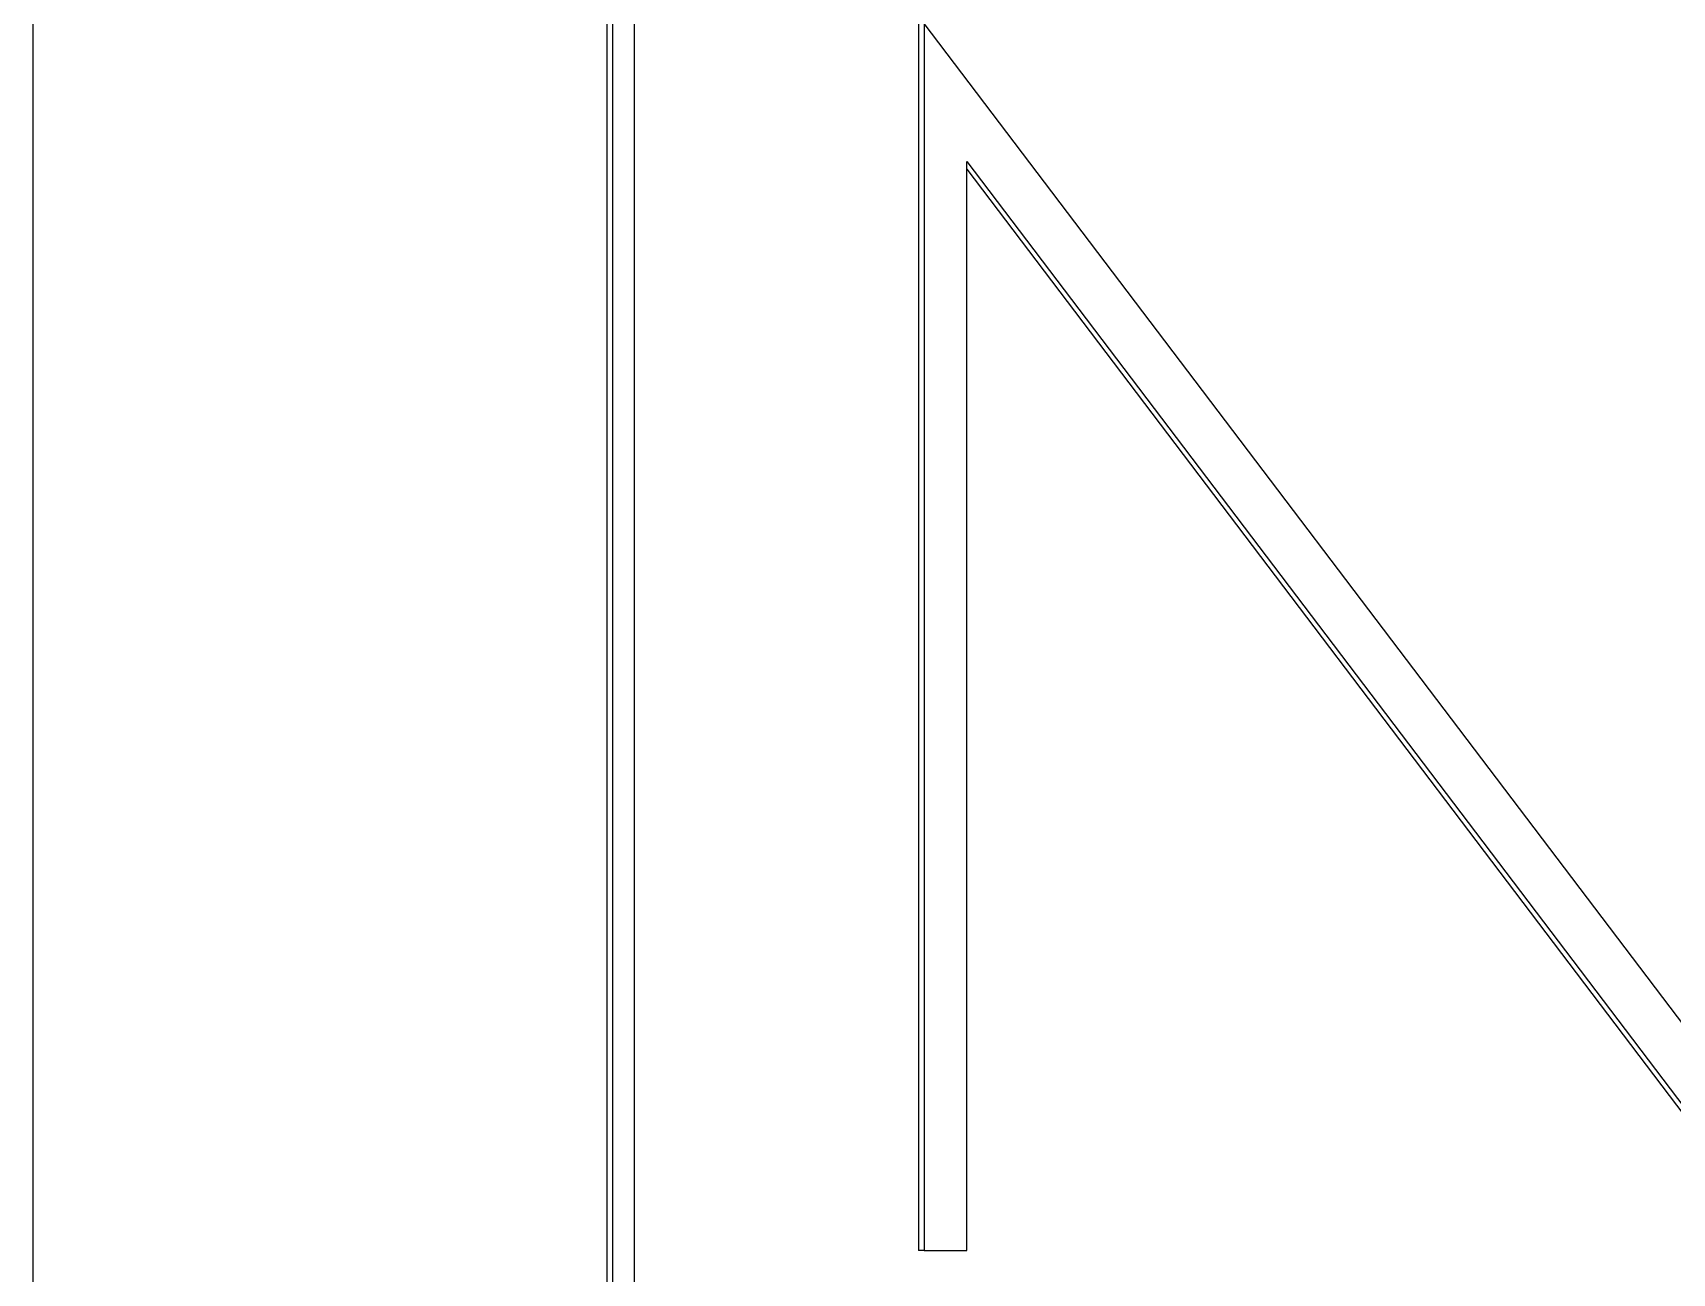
# Model space of a CAD drawing. Header units: millimetres. Extents: x -1893 to 2799, y -925 to 2353.
# Drawn here: x 1259.51 to 1276.12, y 1922.15 to 1934.72 of the extents above; entities that cross this region are included whole.
import ezdxf

# ---------------------------------------------------------------- set-up
doc = ezdxf.new("R2010")
doc.units = ezdxf.units.MM
doc.header["$MEASUREMENT"] = 0
doc.layers.add('Domyślny', color=7, linetype='Continuous', true_color=0x000000)
doc.layers.add('Utwórz2D linie widoczne', color=7, linetype='Continuous', true_color=0x000000)

msp = doc.modelspace()

# ---------------------------------------------------------------- linework, layer by layer
at = {"layer": 'Domyślny'}
msp.add_line((1259.511, 1965.099), (1259.511, 1545.699), dxfattribs=at)
at = {"layer": 'Utwórz2D linie widoczne'}
for p, q in [((1265.328, 1917.799), (1265.328, 1951.799)), ((1265.388, 1917.799), (1265.388, 1951.799)), ((1265.602, 1951.495), (1265.602, 1918.102)), ((1268.482, 1934.814), (1268.482, 1922.379)), ((1268.542, 1934.814), (1268.542, 1922.379)), ((1276.91, 1923.772), (1268.542, 1934.814)), ((1268.972, 1933.416), (1277.337, 1922.379)), ((1268.972, 1922.379), (1268.972, 1933.416)), ((1268.972, 1933.337), (1277.277, 1922.379)), ((1268.542, 1922.379), (1268.482, 1922.379)), ((1268.542, 1922.379), (1268.972, 1922.379))]:
    msp.add_line(p, q, dxfattribs=at)

doc.saveas('drawing.dxf')
